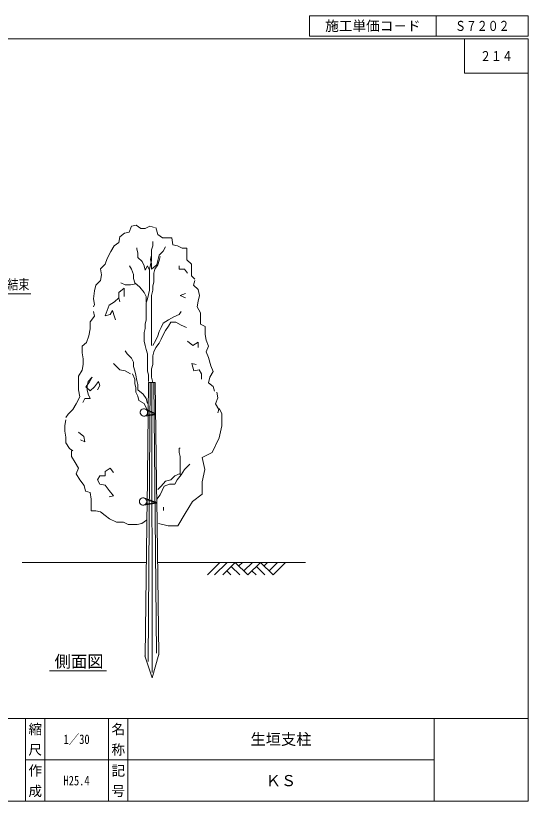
# Model space of a CAD drawing. Units: millimetres on the paper. Extents: x 11 to 3029, y 10 to 3833.
# Drawn here: x 1810 to 3029, y 1966 to 3833 of the extents above; entities that cross this region are included whole.
import ezdxf
from ezdxf.enums import TextEntityAlignment as Align

# ---------------------------------------------------------------- set-up
doc = ezdxf.new("R2010")
doc.units = ezdxf.units.MM
for name, color, linetype, lineweight in [('0_2', 7, 'Continuous', 13), ('_0-0_', 7, 'Continuous', 13), ('ハッチ', 4, 'Continuous', 13), ('寸法', 1, 'Continuous', 13), ('本体', 7, 'Continuous', 13)]:
    doc.layers.add(name, color=color, linetype=linetype, lineweight=lineweight)
doc.styles.add('@ＭＳ ゴシック', font='')
doc.styles.add('ＭＳ ゴシック', font='')
doc.styles.get('@ＭＳ ゴシック').set_extended_font_data('@MS Gothic')
doc.styles.get('ＭＳ ゴシック').set_extended_font_data('MS Gothic')

msp = doc.modelspace()

# ---------------------------------------------------------------- linework, layer by layer
at = {"layer": '0_2'}
msp.add_line((2805.399, 2064.539), (1833.451, 2064.539), dxfattribs=at)
at = {"layer": '_0-0_'}
for p, q in [((2509.13, 3832.927), (3029.24, 3832.927)), ((2509.13, 3832.927), (2509.13, 3784.55)), ((2810.328, 3832.927), (2810.328, 3784.55)), ((3029.24, 3832.927), (3029.24, 3784.55)), ((2509.13, 3784.55), (3029.24, 3784.55)), ((2877.892, 3778.065), (2877.892, 3696.065)), ((3029.24, 3696.065), (2877.892, 3696.065)), ((1833.451, 2162.828), (1833.451, 1966.251)), ((1879.414, 2162.828), (1879.414, 1966.251)), ((2030.89, 2162.828), (2030.89, 1966.361)), ((2076.853, 2162.828), (2076.853, 1966.251)), ((2805.399, 2162.828), (2805.399, 1966.251))]:
    msp.add_line(p, q, dxfattribs=at)
at = {"layer": '_0-0_', "color": 6}
msp.add_line((291.113, 2162.828), (3029.24, 2162.828), dxfattribs=at)
msp.add_lwpolyline([(3029.24, 3778.065), (291.113, 3778.065), (291.113, 1966.251), (3029.24, 1966.251)], close=True, dxfattribs=at)
at = {"layer": 'ハッチ'}
for p, q in [((2266.091, 2503.998), (2296.038, 2533.945)), ((2283.368, 2503.998), (2313.315, 2533.945)), ((2302.565, 2503.998), (2332.512, 2533.945)), ((2322.913, 2524.347), (2343.262, 2503.998)), ((2332.512, 2533.945), (2362.459, 2503.998)), ((2341.041, 2525.416), (2349.57, 2533.945)), ((2352.871, 2513.586), (2373.23, 2533.945)), ((2362.459, 2503.998), (2392.406, 2533.945)), ((2382.807, 2524.347), (2403.156, 2503.998)), ((2392.406, 2533.945), (2422.353, 2503.998)), ((2400.935, 2525.416), (2409.464, 2533.945)), ((2412.765, 2513.586), (2433.124, 2533.945)), ((2422.353, 2503.998), (2452.3, 2533.945)), ((2312.355, 2513.789), (2322.146, 2503.998)), ((2372.249, 2513.789), (2382.04, 2503.998))]:
    msp.add_line(p, q, dxfattribs=at)
at = {"layer": '寸法', "color": 3}
msp.add_line((1890.961, 2276.556), (2026.279, 2276.556), dxfattribs=at)
at = {"layer": '寸法'}
msp.add_lwpolyline([(1294.858, 2953.029), (1298.446, 2956.511), (1520.503, 3172.058), (1846.755, 3172.058)], dxfattribs=at)
at = {"layer": '本体'}
for p, q in [((2085.739, 3332.522), (2080.265, 3318.838)), ((2096.686, 3335.259), (2085.739, 3332.522)), ((2107.633, 3327.048), (2096.686, 3335.259)), ((2118.581, 3327.048), (2107.633, 3327.048)), ((2129.528, 3332.522), (2118.581, 3327.048)), ((2140.476, 3329.785), (2129.528, 3332.522)), ((2143.212, 3329.785), (2148.686, 3313.364)), ((2058.37, 3307.89), (2055.633, 3294.206)), ((2069.317, 3316.101), (2058.37, 3307.89)), ((2080.265, 3318.838), (2069.317, 3316.101)), ((2148.686, 3313.364), (2159.633, 3305.153)), ((2159.633, 3305.153), (2170.581, 3305.153)), ((2170.581, 3305.153), (2181.528, 3305.153)), ((2181.528, 3305.153), (2184.265, 3288.732)), ((2044.686, 3285.996), (2036.475, 3272.311)), ((2055.633, 3294.206), (2044.686, 3285.996)), ((2136.113, 3286.327), (2133.594, 3276.254)), ((2136.113, 3296.401), (2136.113, 3286.327)), ((2184.265, 3288.732), (2195.213, 3285.996)), ((2195.213, 3285.996), (2206.16, 3280.522)), ((2036.475, 3272.311), (2028.265, 3255.89)), ((2098.336, 3278.772), (2098.336, 3281.29)), ((2100.855, 3268.698), (2098.336, 3278.772)), ((2100.855, 3258.625), (2100.855, 3268.698)), ((2133.594, 3276.254), (2133.594, 3263.662)), ((2151.223, 3263.662), (2161.297, 3273.735)), ((2161.297, 3273.735), (2166.334, 3283.809)), ((2206.16, 3280.522), (2217.107, 3280.522)), ((2217.107, 3280.522), (2217.107, 3266.838)), ((2217.107, 3266.838), (2217.107, 3253.153)), ((2028.265, 3255.89), (2022.791, 3242.206)), ((2110.928, 3248.551), (2100.855, 3258.625)), ((2115.965, 3238.477), (2110.928, 3248.551)), ((2133.594, 3263.662), (2131.076, 3253.588)), ((2131.076, 3253.588), (2133.594, 3243.514)), ((2133.594, 3251.069), (2131.076, 3240.996)), ((2133.594, 3266.18), (2133.594, 3251.069)), ((2146.186, 3240.996), (2148.705, 3251.069)), ((2148.705, 3251.069), (2151.223, 3263.662)), ((2151.223, 3251.069), (2148.705, 3240.996)), ((2153.742, 3261.143), (2151.223, 3251.069)), ((2217.107, 3253.153), (2228.055, 3242.206)), ((2022.791, 3242.206), (2011.844, 3231.258)), ((2011.844, 3231.258), (2014.58, 3217.574)), ((2085.744, 3230.922), (2080.707, 3238.477)), ((2090.781, 3218.33), (2085.744, 3230.922)), ((2118.484, 3228.404), (2115.965, 3238.477)), ((2123.521, 3238.477), (2118.484, 3228.404)), ((2128.557, 3228.404), (2123.521, 3238.477)), ((2131.076, 3240.996), (2128.557, 3230.922)), ((2128.557, 3230.922), (2128.557, 3220.848)), ((2133.594, 3243.514), (2133.594, 3230.922)), ((2133.594, 3230.922), (2146.186, 3240.996)), ((2141.149, 3230.922), (2138.631, 3220.848)), ((2148.705, 3240.996), (2141.149, 3230.922)), ((2199.073, 3230.922), (2199.073, 3238.477)), ((2211.665, 3230.922), (2199.073, 3230.922)), ((2219.221, 3220.848), (2211.665, 3230.922)), ((2228.055, 3242.206), (2228.055, 3228.522)), ((2014.58, 3217.574), (2011.844, 3203.89)), ((2090.781, 3208.256), (2090.781, 3218.33)), ((2128.557, 3210.775), (2128.557, 3228.404)), ((2128.557, 3220.848), (2128.557, 3210.775)), ((2128.557, 3193.146), (2128.557, 3210.775)), ((2128.557, 3210.775), (2128.557, 3200.701)), ((2138.631, 3220.848), (2138.631, 3210.775)), ((2138.631, 3210.775), (2138.631, 3200.701)), ((2228.055, 3228.522), (2228.055, 3214.837)), ((2228.055, 3214.837), (2236.265, 3206.627)), ((2000.896, 3192.943), (1998.159, 3179.258)), ((2011.844, 3203.89), (2000.896, 3192.943)), ((2070.634, 3193.146), (2060.56, 3198.183)), ((2083.226, 3193.146), (2070.634, 3193.146)), ((2095.818, 3195.664), (2083.226, 3193.146)), ((2093.299, 3198.183), (2090.781, 3208.256)), ((2105.891, 3188.109), (2093.299, 3198.183)), ((2128.557, 3200.701), (2128.557, 3190.627)), ((2138.631, 3200.701), (2136.113, 3190.627)), ((2236.265, 3203.89), (2233.528, 3192.943)), ((2233.528, 3192.943), (2244.476, 3181.995)), ((1998.159, 3179.258), (1995.422, 3160.1)), ((2068.115, 3185.59), (2055.523, 3175.517)), ((2055.523, 3175.517), (2055.523, 3162.925)), ((2068.115, 3175.517), (2068.115, 3185.59)), ((2068.115, 3165.443), (2068.115, 3175.517)), ((2115.965, 3175.517), (2105.891, 3188.109)), ((2121.002, 3165.443), (2115.965, 3175.517)), ((2128.557, 3180.554), (2126.039, 3170.48)), ((2128.557, 3190.627), (2128.557, 3180.554)), ((2136.113, 3180.554), (2133.594, 3167.961)), ((2136.113, 3190.627), (2136.113, 3180.554)), ((2244.476, 3181.995), (2247.213, 3168.311)), ((1995.422, 3160.1), (1998.159, 3146.416)), ((2055.523, 3162.925), (2045.449, 3152.851)), ((2058.041, 3152.851), (2055.523, 3162.925)), ((2055.523, 3162.925), (2058.041, 3152.851)), ((2121.002, 3152.851), (2121.002, 3165.443)), ((2123.521, 3160.406), (2121.002, 3150.332)), ((2126.039, 3170.48), (2123.521, 3160.406)), ((2133.594, 3167.961), (2133.594, 3157.888)), ((2133.594, 3157.888), (2133.594, 3147.814)), ((2201.592, 3167.961), (2214.184, 3172.998)), ((2214.184, 3162.925), (2201.592, 3167.961)), ((2247.213, 3168.311), (2244.476, 3154.627)), ((1998.159, 3146.416), (1995.422, 3140.943)), ((2032.857, 3145.296), (2022.784, 3120.111)), ((2045.449, 3152.851), (2032.857, 3145.296)), ((2121.002, 3150.332), (2121.002, 3140.259)), ((2121.002, 3140.259), (2121.002, 3130.185)), ((2133.594, 3147.814), (2133.594, 3137.74)), ((2133.594, 3137.74), (2133.594, 3127.667)), ((2244.476, 3154.627), (2241.739, 3140.943)), ((2241.739, 3140.943), (2249.95, 3127.258)), ((1998.159, 3119.048), (1987.212, 3105.363)), ((1995.422, 3129.995), (1998.159, 3119.048)), ((2022.784, 3120.111), (2035.376, 3122.63)), ((2035.376, 3122.63), (2040.413, 3132.703)), ((2040.413, 3132.703), (2045.449, 3117.593)), ((2045.449, 3117.593), (2047.968, 3110.038)), ((2121.002, 3130.185), (2121.002, 3120.111)), ((2121.002, 3120.111), (2121.002, 3110.038)), ((2133.594, 3127.667), (2133.594, 3117.593)), ((2133.594, 3117.593), (2133.594, 3107.519)), ((2173.889, 3110.038), (2186.481, 3117.593)), ((2186.481, 3117.593), (2199.073, 3122.63)), ((2199.073, 3122.63), (2204.11, 3130.185)), ((2249.95, 3127.258), (2249.95, 3113.574)), ((1987.212, 3105.363), (1987.212, 3088.942)), ((2121.002, 3110.038), (2118.484, 3099.964)), ((2118.484, 3099.964), (2118.484, 3089.89)), ((2133.594, 3107.519), (2133.594, 3097.445)), ((2156.26, 3092.409), (2161.297, 3102.482)), ((2161.297, 3102.482), (2173.889, 3110.038)), ((2178.926, 3105.001), (2173.889, 3094.927)), ((2191.518, 3105.001), (2178.926, 3105.001)), ((2204.11, 3097.445), (2191.518, 3105.001)), ((2249.95, 3113.574), (2249.95, 3099.89)), ((2249.95, 3099.89), (2260.897, 3094.416)), ((1987.212, 3088.942), (1984.475, 3072.521)), ((2118.484, 3089.89), (2115.965, 3079.817)), ((2133.594, 3097.445), (2133.594, 3087.372)), ((2133.594, 3087.372), (2133.594, 3077.298)), ((2148.705, 3072.261), (2151.223, 3082.335)), ((2151.223, 3082.335), (2156.26, 3092.409)), ((2166.334, 3084.853), (2161.297, 3074.78)), ((2173.889, 3094.927), (2166.334, 3084.853)), ((2216.702, 3092.409), (2204.11, 3097.445)), ((2260.897, 3094.416), (2260.897, 3075.258)), ((1984.475, 3072.521), (1979.001, 3056.1)), ((2115.965, 3079.817), (2115.965, 3069.743)), ((2115.965, 3069.743), (2115.965, 3059.669)), ((2133.594, 3077.298), (2133.594, 3067.224)), ((2133.594, 3067.224), (2133.594, 3054.632)), ((2136.113, 3049.595), (2143.668, 3062.187)), ((2143.668, 3062.187), (2148.705, 3072.261)), ((2156.26, 3064.706), (2151.223, 3054.632)), ((2161.297, 3074.78), (2156.26, 3064.706)), ((2260.897, 3075.258), (2263.634, 3061.574)), ((2263.634, 3061.574), (2269.108, 3047.89)), ((1979.001, 3056.1), (1968.054, 3047.89)), ((1968.054, 3047.89), (1968.054, 3031.468)), ((2115.965, 3059.669), (2118.484, 3049.595)), ((2118.484, 3049.595), (2121.002, 3039.522)), ((2133.594, 3054.632), (2133.594, 3049.595)), ((2143.668, 3044.559), (2138.631, 3034.485)), ((2151.223, 3054.632), (2143.668, 3044.559)), ((2231.813, 3049.595), (2219.221, 3059.669)), ((2244.405, 3057.151), (2231.813, 3049.595)), ((2244.405, 3044.559), (2244.405, 3057.151)), ((2269.108, 3047.89), (2263.634, 3034.205)), ((1968.054, 3031.468), (1970.791, 3017.784)), ((2075.67, 3029.448), (2070.634, 3037.003)), ((2085.744, 3019.374), (2075.67, 3029.448)), ((2121.002, 3039.522), (2123.521, 3029.448)), ((2123.521, 3029.448), (2123.521, 3019.374)), ((2138.631, 3034.485), (2136.113, 3024.411)), ((2136.113, 3024.411), (2136.113, 3014.338)), ((2263.634, 3034.205), (2269.108, 3020.521)), ((1970.791, 3017.784), (1970.791, 3004.1)), ((2047.968, 3001.745), (2042.931, 3006.782)), ((2090.781, 3009.301), (2085.744, 3019.374)), ((2090.781, 2999.227), (2090.781, 3009.301)), ((2123.521, 3019.374), (2123.521, 3009.301)), ((2123.521, 3009.301), (2123.521, 2999.227)), ((2136.113, 3014.338), (2136.113, 3004.264)), ((2229.294, 3006.782), (2239.368, 3004.264)), ((2234.331, 2989.153), (2229.294, 3006.782)), ((2269.108, 3020.521), (2274.581, 3001.363)), ((1968.054, 2990.416), (1959.843, 2976.731)), ((1970.791, 3004.1), (1968.054, 2990.416)), ((2058.041, 2991.672), (2047.968, 3001.745)), ((2070.634, 2989.153), (2058.041, 2991.672)), ((2083.226, 2981.598), (2070.634, 2989.153)), ((2093.299, 2989.153), (2090.781, 2999.227)), ((2095.818, 2979.08), (2093.299, 2989.153)), ((2123.521, 2999.227), (2123.521, 2989.153)), ((2123.521, 2989.153), (2126.039, 2979.08)), ((2136.113, 3004.264), (2133.594, 2994.19)), ((2133.594, 2994.19), (2133.594, 2984.116)), ((2246.923, 2991.672), (2234.331, 2989.153)), ((2251.96, 2981.598), (2246.923, 2991.672)), ((2280.055, 2987.679), (2271.844, 2973.995)), ((2274.581, 3001.363), (2280.055, 2987.679)), ((1959.843, 2976.731), (1959.843, 2957.573)), ((1992.562, 2974.043), (1982.489, 2963.969)), ((1985.007, 2961.451), (1992.562, 2974.043)), ((2088.263, 2981.598), (2093.299, 2969.006)), ((2093.299, 2969.006), (2093.299, 2958.932)), ((2098.336, 2966.488), (2095.818, 2979.08)), ((2126.039, 2979.08), (2126.039, 2969.006)), ((2126.039, 2969.006), (2126.039, 2963.969)), ((2133.594, 2984.116), (2133.594, 2974.043)), ((2133.594, 2974.043), (2136.113, 2961.451)), ((2251.96, 2969.006), (2251.96, 2981.598)), ((2271.844, 2973.995), (2269.108, 2960.31)), ((1959.843, 2957.573), (1959.843, 2943.889)), ((1977.452, 2951.377), (1985.007, 2961.451)), ((1987.526, 2941.303), (1977.452, 2951.377)), ((1982.489, 2963.969), (1979.97, 2953.895)), ((1979.97, 2953.895), (1979.97, 2943.822)), ((1997.599, 2951.377), (1987.526, 2941.303)), ((2007.673, 2963.969), (1997.599, 2951.377)), ((2005.155, 2943.822), (2010.191, 2953.895)), ((2010.191, 2953.895), (2007.673, 2963.969)), ((2093.299, 2958.932), (2095.818, 2948.858)), ((2100.855, 2956.414), (2098.336, 2966.488)), ((2100.855, 2943.822), (2100.855, 2956.414)), ((2122.642, 2665.64), (2126.504, 2961.566)), ((2126.503, 2961.486), (2141.662, 2961.486)), ((2145.918, 2666.053), (2141.661, 2961.564)), ((2141.663, 2961.432), (2141.662, 2961.486)), ((2269.108, 2960.31), (2280.055, 2952.1)), ((2280.055, 2952.1), (2282.792, 2941.152)), ((1959.843, 2943.889), (1962.58, 2927.468)), ((1979.97, 2943.822), (1982.489, 2933.748)), ((1982.489, 2933.748), (1987.526, 2923.674)), ((2095.818, 2948.858), (2095.818, 2938.785)), ((2095.818, 2938.785), (2100.855, 2928.711)), ((2113.447, 2933.748), (2100.855, 2943.822)), ((2121.002, 2923.674), (2113.447, 2933.748)), ((2288.266, 2938.415), (2291.002, 2924.731)), ((1962.58, 2927.468), (1954.37, 2911.047)), ((1974.934, 2923.674), (1969.896, 2913.601)), ((1987.526, 2923.674), (1974.934, 2923.674)), ((2100.855, 2928.711), (2103.373, 2918.637)), ((2103.373, 2918.637), (2115.965, 2911.082)), ((2123.521, 2911.082), (2121.002, 2923.674)), ((2291.002, 2924.731), (2285.529, 2911.047)), ((1946.159, 2897.363), (1935.212, 2886.415)), ((1954.37, 2911.047), (1946.159, 2897.363)), ((2115.965, 2911.082), (2121.002, 2901.009)), ((2119.731, 2897.857), (2142.728, 2887.508)), ((2121.002, 2901.009), (2123.521, 2895.972)), ((2122.858, 2894.805), (2142.112, 2886.14)), ((2285.529, 2911.047), (2293.739, 2897.363)), ((2293.739, 2897.363), (2291.002, 2889.152)), ((2300.387, 2887.622), (2294.589, 2899.218)), ((1935.212, 2886.415), (1929.738, 2878.205)), ((2117.215, 2881.501), (2142.766, 2884.833)), ((2120.877, 2883.491), (2142.572, 2886.321)), ((2300.387, 2858.632), (2300.387, 2887.622)), ((1929.738, 2872.731), (1927.001, 2859.047)), ((1927.001, 2859.047), (1927.001, 2845.363)), ((2294.589, 2829.642), (2300.387, 2858.632)), ((1927.001, 2845.363), (1929.738, 2831.678)), ((1959.823, 2843.085), (1972.415, 2833.011)), ((1929.738, 2831.678), (1929.738, 2817.994)), ((1974.934, 2820.419), (1964.86, 2825.456)), ((1972.415, 2833.011), (1974.934, 2820.419)), ((2277.195, 2794.854), (2294.589, 2829.642)), ((1929.738, 2817.994), (1937.949, 2804.31)), ((1937.949, 2804.31), (1946.159, 2798.836)), ((2199.073, 2805.308), (2201.592, 2805.308)), ((2199.073, 2795.235), (2199.073, 2805.308)), ((1943.422, 2798.836), (1943.422, 2785.152)), ((1943.422, 2785.152), (1951.633, 2771.468)), ((2201.592, 2785.161), (2199.073, 2795.235)), ((2201.592, 2765.013), (2201.592, 2785.161)), ((2254.003, 2783.258), (2277.195, 2794.854)), ((2259.801, 2754.268), (2254.003, 2783.258)), ((1951.633, 2771.468), (1959.843, 2757.783)), ((2201.592, 2754.94), (2201.592, 2765.013)), ((2211.665, 2754.94), (2221.739, 2765.013)), ((2221.739, 2765.013), (2224.257, 2767.532)), ((1959.843, 2757.783), (1954.37, 2744.099)), ((1954.37, 2744.099), (1962.58, 2730.415)), ((2035.376, 2757.458), (2022.784, 2749.903)), ((2022.784, 2749.903), (2022.784, 2739.829)), ((2042.931, 2747.385), (2035.376, 2757.458)), ((2201.592, 2744.866), (2188.999, 2739.829)), ((2201.592, 2742.348), (2201.592, 2754.94)), ((2204.11, 2742.348), (2211.665, 2754.94)), ((2254.003, 2725.278), (2259.801, 2754.268)), ((1962.58, 2730.415), (1973.528, 2716.731)), ((2010.191, 2739.829), (2005.155, 2729.756)), ((2005.155, 2729.756), (2010.191, 2719.682)), ((2022.784, 2739.829), (2010.191, 2739.829)), ((2166.334, 2727.237), (2156.26, 2714.645)), ((2178.926, 2729.756), (2166.334, 2727.237)), ((2188.999, 2739.829), (2178.926, 2729.756)), ((2188.999, 2719.682), (2194.037, 2729.756)), ((2194.037, 2729.756), (2204.11, 2742.348)), ((1973.528, 2716.731), (1976.264, 2703.046)), ((2010.191, 2719.682), (2022.784, 2717.164)), ((2022.784, 2717.164), (2032.857, 2704.571)), ((2156.26, 2714.645), (2148.705, 2707.09)), ((2158.778, 2704.571), (2163.815, 2714.645)), ((2163.815, 2714.645), (2176.407, 2719.682)), ((2176.407, 2719.682), (2188.999, 2719.682)), ((2254.003, 2696.289), (2254.003, 2725.278)), ((1976.264, 2703.046), (1987.212, 2700.309)), ((1987.212, 2700.309), (1989.949, 2683.888)), ((2032.857, 2704.571), (2042.931, 2691.979)), ((2042.931, 2691.979), (2032.857, 2689.461)), ((2146.186, 2684.424), (2153.742, 2694.498)), ((2153.742, 2694.498), (2158.778, 2704.571)), ((2230.811, 2678.895), (2254.003, 2696.289)), ((1989.949, 2683.888), (1989.949, 2670.204)), ((1989.949, 2670.204), (1989.949, 2656.52)), ((2115.068, 2669.941), (2145.794, 2674.721)), ((2117.584, 2686.297), (2145.771, 2676.268)), ((2118.012, 2310.952), (2122.9, 2685.409)), ((2118.873, 2672.051), (2145.563, 2676.203)), ((2120.423, 2683.695), (2145.268, 2674.854)), ((2150.985, 2314.349), (2145.657, 2684.163)), ((2213.417, 2649.905), (2230.811, 2678.895)), ((1989.949, 2656.52), (2000.896, 2656.52)), ((2000.896, 2656.52), (2011.844, 2653.783)), ((2011.844, 2653.783), (2022.791, 2645.573)), ((2161.879, 2665.155), (2161.879, 2657.147)), ((2022.791, 2645.573), (2033.738, 2637.362)), ((2033.738, 2637.362), (2050.159, 2629.151)), ((2110.37, 2626.415), (2121.318, 2634.625)), ((2196.023, 2620.915), (2213.417, 2649.905)), ((2050.159, 2629.151), (2066.581, 2629.151)), ((2066.581, 2629.151), (2077.528, 2623.678)), ((2077.528, 2623.678), (2099.423, 2623.678)), ((2099.423, 2623.678), (2110.37, 2626.415)), ((2149.639, 2626.713), (2172.831, 2620.915)), ((2172.831, 2620.915), (2196.023, 2620.915)), ((1825.9, 2533.945), (2120.923, 2533.945)), ((2147.822, 2533.945), (2499.78, 2533.945)), ((2151.132, 2315.452), (2135.1, 2259.688)), ((2117.762, 2311.704), (2135.1, 2259.688))]:
    msp.add_line(p, q, dxfattribs=at)
at = {"layer": '本体', "color": 4}
for p, q in [((2125.152, 2298.241), (2129.875, 2961.486)), ((2134.73, 2272.55), (2134.286, 2961.5)), ((2145.317, 2318.401), (2138.509, 2961.486))]:
    msp.add_line(p, q, dxfattribs=at)
at = {"layer": '本体'}
for centre in [(2115.321, 2890.294), (2113.174, 2678.735)]:
    msp.add_circle(centre, 8.784, dxfattribs=at)
for centre in [(2115.321, 2890.294), (2113.174, 2678.735)]:
    msp.add_arc(centre, 8.784, 61.49998, 281.55778, dxfattribs=at)

# ---------------------------------------------------------------- texts
at = {"layer": '_0-0_', "style": 'ＭＳ ゴシック'}
for s, height, p in [('施工単価コ－ド', 23.74, (2659.729, 3808.739)), ('生垣支柱', 26.58, (2441.126, 2113.684)), ('ＫＳ', 26.58, (2441.126, 2015.395))]:
    msp.add_text(s, height=height, dxfattribs=at).set_placement(p, align=Align.MIDDLE_CENTER)
at = {"layer": '_0-0_', "style": 'ＭＳ ゴシック', "width": 0.8}
for s, height, p in [('Ｓ７２０２', 23.74, (2919.784, 3808.739)), ('２１４', 23.74, (2953.566, 3737.065)), ('1／30', 22.79, (1955.152, 2113.684)), ('H25.4', 22.79, (1955.152, 2015.395))]:
    msp.add_text(s, height=height, dxfattribs=at).set_placement(p, align=Align.MIDDLE_CENTER)
at = {"layer": '_0-0_', "color": 3, "style": 'ＭＳ ゴシック', "width": 0.8}
msp.add_text('胴縁釘止めのうえ鉄線結束', height=23.74, dxfattribs=at).set_placement((1531.885, 3175.389), align=Align.BOTTOM_LEFT)
at = {"layer": '_0-0_', "style": '@ＭＳ ゴシック'}
for s, p in [(' 縮 尺 ', (1856.433, 2113.684)), ('名 称', (2053.871, 2113.684)), ('作 成', (1856.433, 2015.395)), ('記 号', (2053.871, 2015.395))]:
    msp.add_text(s, height=23.74, rotation=270, dxfattribs=at).set_placement(p, align=Align.MIDDLE_CENTER)
at = {"layer": '寸法', "color": 3, "style": 'ＭＳ ゴシック'}
msp.add_text('側面図', height=28.48, dxfattribs=at).set_placement((1902.735, 2275.8), align=Align.BOTTOM_LEFT)

doc.saveas('drawing.dxf')
